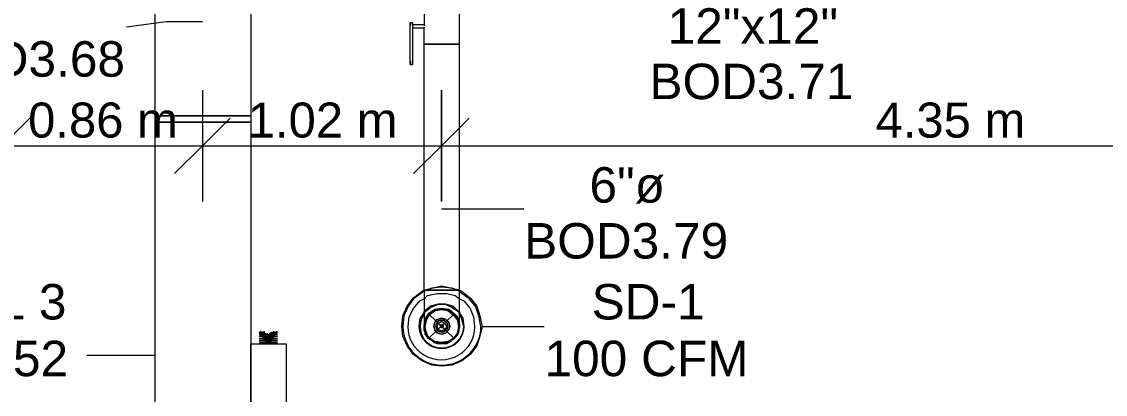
# Model space of a CAD drawing. Header units: metres. Extents: x -2 to 237, y -8 to 52.
# Drawn here: x 30.94 to 35.575, y 43.297 to 44.893 of the extents above; entities that cross this region are included whole.
import ezdxf

# ---------------------------------------------------------------- set-up
doc = ezdxf.new("R2010")
doc.units = ezdxf.units.M
doc.layers.add('HVAC - Ductos', color=5, linetype='Continuous', lineweight=0)
doc.layers.add('PDF_Text', color=7, linetype='Continuous', lineweight=0)
doc.layers.add('PDF_Geometry', color=7, linetype='Continuous', lineweight=0, true_color=0xaaaaaa)
doc.styles.add('PDF Helvetica', font='')
doc.styles.get('PDF Helvetica').set_extended_font_data('Helvetica')

msp = doc.modelspace()

# ---------------------------------------------------------------- linework, layer by layer
at = {"layer": 'HVAC - Ductos', "lineweight": 0}
for points in [[(31.9196, 45.6124), (31.9196, 44.4898), (31.5118, 44.4898), (31.5118, 45.6124)], [(32.7351, 44.5999), (32.7351, 44.3616), (32.7351, 44.1233), (32.7351, 44.3616)], [(31.5118, 44.4624), (31.5118, 44.4898), (31.9196, 44.4898), (31.9196, 44.4624)], [(31.9196, 44.4624), (31.9196, 42.6389), (31.5118, 42.6389), (31.5118, 44.4624)], [(32.8542, 44.4807), (32.7351, 44.3616), (32.616, 44.2425), (32.7351, 44.3616)], [(32.6893, 43.6743), (32.7213, 43.6835), (32.7534, 43.6835), (32.7855, 43.6743), (32.8084, 43.6514), (32.813, 43.6469), (32.8084, 43.6514), (32.813, 43.6423), (32.8084, 43.6514), (32.7809, 43.6697), (32.7534, 43.6835), (32.7213, 43.6835), (32.6893, 43.6697), (32.6664, 43.6514), (32.6618, 43.6423), (32.6664, 43.6514), (32.6893, 43.6697), (32.7213, 43.6835), (32.7534, 43.6835), (32.7809, 43.6697), (32.8084, 43.6514), (32.7855, 43.6743), (32.7534, 43.6835), (32.7213, 43.6835), (32.6893, 43.6743), (32.6618, 43.6514), (32.6618, 43.6469), (32.6618, 43.6514)], [(32.6709, 43.6148), (32.6847, 43.6377), (32.7076, 43.656), (32.7351, 43.6606), (32.7626, 43.656), (32.7855, 43.6377), (32.8038, 43.6148), (32.8084, 43.5873), (32.8038, 43.5598), (32.7855, 43.5369), (32.7626, 43.5231), (32.7351, 43.5186), (32.7076, 43.5231), (32.6847, 43.5369), (32.6709, 43.5598), (32.6664, 43.5873)], [(32.7076, 43.6056), (32.703, 43.5873), (32.7076, 43.6056), (32.7167, 43.6194), (32.7351, 43.6239), (32.7534, 43.6194), (32.7671, 43.6056), (32.7717, 43.5873), (32.7671, 43.6056), (32.7534, 43.6194), (32.7351, 43.6239), (32.7213, 43.6194)], [(32.7167, 43.6056), (32.7122, 43.5873), (32.7167, 43.6056), (32.7259, 43.6148), (32.7443, 43.6148), (32.758, 43.6056), (32.7626, 43.5873), (32.758, 43.6056), (32.7443, 43.6148), (32.7305, 43.6148)], [(32.7213, 43.6011), (32.7351, 43.6102), (32.7488, 43.6011), (32.758, 43.5873), (32.7488, 43.5735), (32.7351, 43.5689), (32.7213, 43.5735), (32.7167, 43.5873)], [(32.7992, 43.6239), (32.8084, 43.6102), (32.8038, 43.6285), (32.7901, 43.6423)], [(32.8084, 43.5689), (32.813, 43.5873), (32.813, 43.5965), (32.8084, 43.6102), (32.8084, 43.5873)], [(32.8313, 43.5873), (32.8267, 43.6239), (32.813, 43.6469), (32.8267, 43.6239)], [(32.7671, 43.5735), (32.7717, 43.5873), (32.7671, 43.5735), (32.7534, 43.5598), (32.7351, 43.5552), (32.7167, 43.5598), (32.7076, 43.5735), (32.703, 43.5873), (32.7076, 43.5735), (32.7213, 43.5598), (32.7351, 43.5552), (32.7534, 43.5598)], [(32.758, 43.5735), (32.7626, 43.5873), (32.758, 43.5735), (32.7443, 43.5644), (32.7259, 43.5644), (32.7167, 43.5735), (32.7122, 43.5873), (32.7167, 43.5735), (32.7305, 43.5644), (32.7443, 43.5644)], [(32.7351, 43.5919), (32.7305, 43.5873), (32.7351, 43.5965), (32.7397, 43.5965), (32.7443, 43.5873), (32.7397, 43.5827), (32.7351, 43.5827), (32.7305, 43.5873), (32.7351, 43.5827), (32.7397, 43.5827), (32.7397, 43.5873), (32.7397, 43.5919)], [(32.8084, 43.5598), (32.813, 43.5873), (32.8084, 43.5644), (32.8038, 43.5598), (32.7901, 43.5369)], [(32.002, 43.5277), (31.9928, 43.5186), (31.9883, 43.5277), (31.9928, 43.5277), (31.9974, 43.5277)], [(32.0708, 43.0558), (31.9196, 43.0558), (31.9196, 43.514), (32.0708, 43.514)]]:
    msp.add_lwpolyline(points, close=True, dxfattribs=at)
for points in [[(32.6618, 44.9526), (32.6618, 44.948), (32.6618, 44.8793), (32.6114, 44.8793), (32.6114, 44.8748)], [(32.813, 43.7431), (32.8084, 43.7431), (32.8038, 43.7431), (32.7901, 43.7431), (32.7763, 43.7431), (32.758, 43.7431), (32.7351, 43.7431), (32.7167, 43.7431), (32.6985, 43.7431), (32.6847, 43.7431), (32.6709, 43.7431), (32.6618, 43.7431), (32.6618, 44.7968), (32.6709, 44.7968), (32.6847, 44.7968), (32.6985, 44.7968), (32.7167, 44.7968), (32.7351, 44.7968), (32.758, 44.7968), (32.7763, 44.7968), (32.7901, 44.7968), (32.8038, 44.7968), (32.8084, 44.7968), (32.813, 44.7968), (32.813, 44.948)], [(31.7134, 44.893), (31.5576, 44.893), (31.3881, 44.8702)], [(32.6022, 44.8885), (32.6022, 44.8885)], [(32.6114, 44.8885), (32.6022, 44.8885)], [(32.6022, 44.7235), (32.6022, 44.719), (32.6022, 44.7144), (32.6022, 44.7098), (32.6022, 44.7144), (32.6022, 44.719), (32.6022, 44.7235), (32.6022, 44.8748), (32.6022, 44.8793), (32.6022, 44.8839), (32.6022, 44.8885), (32.6022, 44.8839), (32.6022, 44.8793), (32.6022, 44.8748)], [(32.6114, 44.8885), (32.6114, 44.8885)], [(32.6114, 44.8793), (32.6114, 44.8839), (32.6114, 44.8885), (32.6114, 44.8839), (32.6114, 44.8793), (32.6114, 44.8748), (32.6114, 44.7235), (32.6114, 44.719), (32.6114, 44.7144), (32.6114, 44.7098), (32.6114, 44.7144), (32.6114, 44.719), (32.6114, 44.7235)], [(32.6114, 44.8793), (32.6114, 44.8793)], [(32.6618, 43.7431), (32.6709, 43.7431), (32.6847, 43.7431), (32.6985, 43.7431), (32.7167, 43.7431), (32.7351, 43.7431), (32.758, 43.7431), (32.7763, 43.7431), (32.7901, 43.7431), (32.8038, 43.7431), (32.8084, 43.7431), (32.813, 43.7431), (32.813, 44.7968), (32.8084, 44.7968), (32.8038, 44.7968), (32.7901, 44.7968), (32.7763, 44.7968), (32.758, 44.7968), (32.7351, 44.7968), (32.7167, 44.7968), (32.6985, 44.7968), (32.6847, 44.7968), (32.6709, 44.7968), (32.6618, 44.7968), (32.6618, 44.8656), (32.6114, 44.8656)], [(32.6618, 44.8793), (32.6618, 44.8793)], [(32.6618, 44.8793), (32.6618, 44.8793)], [(32.6618, 44.8793), (32.6618, 44.8748)], [(32.6618, 44.8793), (32.6618, 44.8793)], [(32.6618, 44.8702), (32.6618, 44.8656), (32.6618, 44.8702)], [(32.6618, 44.8702), (32.6618, 44.8656), (32.6618, 44.8702)], [(32.6022, 44.7098), (32.6022, 44.7098)], [(32.6022, 44.7098), (32.6114, 44.7098)], [(32.6114, 44.7098), (32.6114, 44.7098)], [(31.7134, 44.5999), (31.7134, 44.3616), (31.7134, 44.1233)], [(30.9757, 44.4807), (30.8566, 44.3616), (30.7375, 44.2425)], [(31.8325, 44.4807), (31.7134, 44.3616), (31.5943, 44.2425)], [(28.0755, 44.3616), (30.8566, 44.3616), (31.7134, 44.3616), (32.9734, 44.3616)], [(32.4968, 44.3616), (37.0831, 44.3616), (40.2902, 44.3616)], [(32.7351, 44.0913), (33.0879, 44.0913)], [(32.6618, 43.7431), (32.6939, 43.7522), (32.7351, 43.7614), (32.7809, 43.7522), (32.813, 43.7431)], [(32.813, 43.7385), (32.7809, 43.7522), (32.7351, 43.7568), (32.6939, 43.7522), (32.6618, 43.7385)], [(32.813, 43.5919), (32.813, 43.5965), (32.813, 43.6148), (32.813, 43.6423), (32.813, 43.6789), (32.813, 43.7202), (32.813, 43.7431), (32.8221, 43.7385), (32.8588, 43.711), (32.8863, 43.6743), (32.9, 43.6331), (32.9092, 43.5873), (32.9, 43.5461), (32.8863, 43.5048), (32.8588, 43.4682), (32.8221, 43.4407), (32.7809, 43.4224), (32.7351, 43.4178), (32.6939, 43.4224), (32.6526, 43.4407), (32.616, 43.4682), (32.5885, 43.5048), (32.5702, 43.5461), (32.5656, 43.5873), (32.5702, 43.6331), (32.5885, 43.6743), (32.616, 43.711), (32.6526, 43.7385), (32.6618, 43.7431), (32.6618, 43.6973), (32.6618, 43.656), (32.6618, 43.6239), (32.6618, 43.6011), (32.6618, 43.5919)], [(32.6618, 43.7064), (32.6755, 43.7202), (32.7167, 43.7293), (32.758, 43.7293), (32.7947, 43.7202), (32.813, 43.7064)], [(32.6847, 43.5369), (32.6985, 43.5231), (32.7167, 43.5186), (32.7351, 43.514), (32.7534, 43.5186), (32.7717, 43.5231), (32.7901, 43.5369), (32.7992, 43.5507), (32.8084, 43.5689), (32.8038, 43.5507), (32.7901, 43.5369), (32.7763, 43.5231), (32.758, 43.514), (32.7351, 43.514), (32.7167, 43.514), (32.6985, 43.5231), (32.6847, 43.5369), (32.6709, 43.5507), (32.6664, 43.5689), (32.6618, 43.5873), (32.6664, 43.6102), (32.6709, 43.6239), (32.6847, 43.6423), (32.6985, 43.6514), (32.7167, 43.6606), (32.7351, 43.6606), (32.7534, 43.6606), (32.7717, 43.6514), (32.7901, 43.6423), (32.8038, 43.6194), (32.8084, 43.6194), (32.8084, 43.6148)], [(32.7626, 43.6606), (32.7671, 43.6606), (32.7671, 43.656), (32.7901, 43.6423), (32.7763, 43.656), (32.758, 43.6606), (32.7351, 43.6651), (32.7671, 43.6606), (32.7901, 43.6423), (32.8084, 43.6194), (32.813, 43.5919), (32.813, 43.5873), (32.8084, 43.6194), (32.7901, 43.6423), (32.7671, 43.6606), (32.7351, 43.6651), (32.7076, 43.6606), (32.6801, 43.6423), (32.6985, 43.656), (32.7167, 43.6606), (32.7351, 43.6651), (32.7076, 43.6606), (32.6847, 43.6423), (32.6664, 43.6194)], [(32.6709, 43.6194), (32.6847, 43.6423), (32.703, 43.656), (32.7076, 43.6606), (32.7122, 43.6606)], [(32.7122, 43.656), (32.7351, 43.6606), (32.7626, 43.656)], [(32.6664, 43.6148), (32.6664, 43.6194), (32.6801, 43.6423), (32.6709, 43.6285), (32.6618, 43.6102), (32.6618, 43.5965), (32.6618, 43.5873), (32.6618, 43.5689), (32.6709, 43.5507), (32.6847, 43.5369), (32.703, 43.5186), (32.7076, 43.5186)], [(32.6618, 43.5919), (32.6664, 43.6194), (32.6618, 43.5873), (32.6664, 43.5644)], [(32.7671, 43.5231), (32.7901, 43.5369), (32.7671, 43.5186), (32.7351, 43.514), (32.7076, 43.5186), (32.6847, 43.5369), (32.6664, 43.5598), (32.6664, 43.5644), (32.6618, 43.5873), (32.6664, 43.6102)], [(32.6664, 43.6194), (32.6664, 43.6194)], [(32.8038, 43.6102), (32.8084, 43.5873), (32.8038, 43.5644)], [(31.9974, 43.514), (31.9974, 43.5186), (32.0341, 43.5186), (31.9974, 43.5186), (32.0066, 43.5277), (32.0341, 43.5277), (32.0066, 43.5277), (32.0112, 43.5369), (32.0341, 43.5369), (32.0112, 43.5369), (32.0204, 43.5461), (32.0341, 43.5461), (32.0204, 43.5461), (32.0249, 43.5552), (32.0341, 43.5552), (32.0249, 43.5552), (32.0341, 43.5644), (32.0295, 43.5644), (32.0249, 43.5598), (32.0249, 43.5644), (32.0249, 43.5552), (32.0204, 43.5507), (32.0204, 43.5644), (32.0158, 43.5644), (32.0158, 43.5461), (32.0112, 43.5415), (32.0112, 43.5644), (32.0112, 43.5369), (32.0066, 43.5323), (32.0066, 43.5598), (32.002, 43.5598), (32.002, 43.5277), (31.9974, 43.5277), (31.9974, 43.5552), (31.9974, 43.5277), (31.9928, 43.5277), (31.9928, 43.5552), (31.9883, 43.5552), (31.9883, 43.5277), (31.9837, 43.5277), (31.9837, 43.5598), (31.9837, 43.5323), (31.9791, 43.5369), (31.9791, 43.5644), (31.9746, 43.5644), (31.9746, 43.5415), (31.97, 43.5461), (31.97, 43.5644), (31.97, 43.5507), (31.9654, 43.5552), (31.9654, 43.5644), (31.9608, 43.5644), (31.9608, 43.5598), (31.9562, 43.5644), (31.9608, 43.5552), (31.9562, 43.5552), (31.9608, 43.5552), (31.97, 43.5461), (31.9562, 43.5461), (31.97, 43.5461), (31.9746, 43.5369), (31.9562, 43.5369), (31.9746, 43.5369), (31.9837, 43.5277), (31.9562, 43.5277), (31.9837, 43.5277), (31.9883, 43.5186), (31.9562, 43.5186), (31.9883, 43.5186), (31.9928, 43.514)], [(32.6664, 43.5644), (32.6664, 43.5598), (32.6664, 43.5552), (32.6664, 43.5598), (32.6664, 43.5644), (32.6618, 43.5689), (32.6618, 43.5873), (32.6618, 43.5965)], [(32.6618, 43.5919), (32.6618, 43.5919)], [(32.6618, 43.5873), (32.6664, 43.5598)], [(32.6618, 43.5689), (32.6618, 43.5689)], [(32.813, 43.5965), (32.813, 43.5873), (32.8084, 43.5689), (32.8084, 43.5644), (32.8084, 43.5598), (32.8038, 43.5552), (32.8084, 43.5598), (32.8084, 43.5644)], [(32.8084, 43.5689), (32.8084, 43.5689)], [(32.9092, 43.5873), (33.1749, 43.5873)], [(32.703, 43.5186), (32.7076, 43.5186), (32.7122, 43.5186), (32.7076, 43.5186), (32.703, 43.5186), (32.6985, 43.5231), (32.6801, 43.5369), (32.6709, 43.5507), (32.6664, 43.5598)], [(32.6801, 43.5369), (32.6664, 43.5552)], [(32.703, 43.5231), (32.6847, 43.5369), (32.6709, 43.5598)], [(32.6985, 43.5231), (32.6985, 43.5231)], [(32.8038, 43.5598), (32.8038, 43.5507), (32.7901, 43.5369), (32.7763, 43.5231), (32.7671, 43.5186), (32.7626, 43.5186), (32.758, 43.514), (32.7351, 43.514), (32.7167, 43.514), (32.7076, 43.5186)], [(32.8038, 43.5552), (32.7901, 43.5369), (32.7671, 43.5186), (32.7626, 43.5186), (32.7351, 43.514), (32.7122, 43.5186), (32.7351, 43.514), (32.7626, 43.5186)], [(32.7671, 43.5186), (32.7626, 43.5186)], [(32.7763, 43.5231), (32.7763, 43.5231)], [(31.5118, 43.4636), (31.2185, 43.4636)]]:
    msp.add_lwpolyline(points, dxfattribs=at)
for points in [[(32.6618, 43.7385), (32.6526, 43.7339), (32.616, 43.7064), (32.593, 43.6743), (32.5747, 43.6331), (32.5702, 43.5873, 0.986385), (32.9046, 43.5873), (32.8954, 43.6331), (32.8817, 43.6743), (32.8542, 43.7064), (32.8175, 43.7339), (32.813, 43.7385)], [(32.813, 43.7064), (32.8313, 43.6973), (32.8588, 43.6651), (32.8725, 43.6285), (32.8771, 43.5873, -1.008104), (32.593, 43.5873), (32.5976, 43.6285), (32.616, 43.6651), (32.6434, 43.6973), (32.6618, 43.7064)]]:
    msp.add_lwpolyline(points, format="xyb", dxfattribs=at)
msp.add_lwpolyline([(32.6618, 43.6469), (32.6434, 43.6239), (32.6389, 43.5873, 0.970531), (32.8313, 43.5873), (32.8221, 43.6194), (32.813, 43.6423, -1.367863), (32.6434, 43.5873), (32.648, 43.6194), (32.6618, 43.6423, 1.368451), (32.8313, 43.5873, -1.383826)], format="xyb", close=True, dxfattribs=at)
at = {"layer": 'PDF_Geometry', "color": 8, "lineweight": 0, "true_color": 0x808080}
msp.add_lwpolyline([(32.7992, 43.6331), (32.758, 43.6606), (32.7122, 43.6606), (32.6755, 43.6331), (32.6618, 43.5873), (32.6755, 43.5461), (32.7122, 43.5186), (32.758, 43.5186), (32.7992, 43.5461), (32.813, 43.5873)], close=True, dxfattribs=at)
for points in [[(32.6801, 43.6423), (32.7901, 43.5369)], [(32.7901, 43.6423), (32.6801, 43.5369)]]:
    msp.add_lwpolyline(points, dxfattribs=at)

# ---------------------------------------------------------------- texts
at = {"layer": 'PDF_Text', "lineweight": 0, "attachment_point": 4, "style": 'PDF Helvetica'}
for s, insert, char_height in [('12"x12"', (33.703, 44.8747), 0.1519), ('BOD3.68', (30.5096, 44.7326), 0.1519), ('BOD3.71', (33.6251, 44.6364), 0.1519), ('0.86 m', (30.9677, 44.4708), 0.15002), ('1.02 m', (31.907, 44.4708), 0.15002), ('4.35 m', (34.5919, 44.4708), 0.15002), ('6"ø', (33.3686, 44.192), 0.1519), ('BOD3.79', (33.0891, 43.9537), 0.1519), ('LEVEL 3', (30.2942, 43.6926), 0.1519), ('SD-1', (33.3777, 43.6926), 0.1519), ('VAV-352', (30.2896, 43.4497), 0.1519), ('100 CFM', (33.1761, 43.4497), 0.1519)]:
    msp.add_mtext(s, dxfattribs=dict(at, insert=insert, char_height=char_height))

doc.saveas('drawing.dxf')
